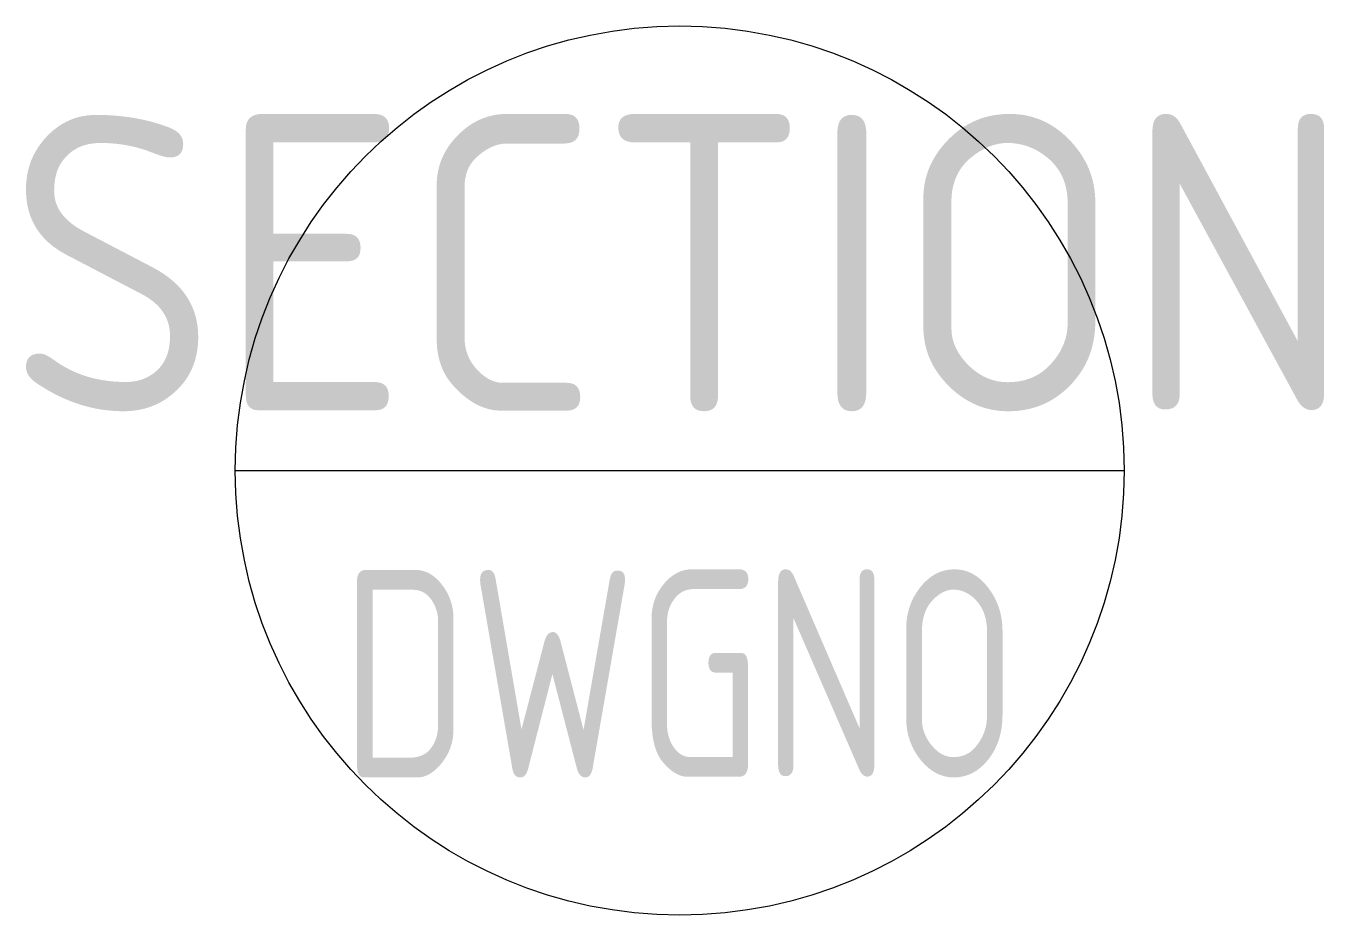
# Model space of a CAD drawing. Extents: x 1703.8 to 1725.7, y 4606.2 to 4621.2.
import ezdxf
from ezdxf.enums import TextEntityAlignment as Align

# ---------------------------------------------------------------- set-up
doc = ezdxf.new("R2010")
doc.units = 0
doc.header["$LTSCALE"] = 12.5
doc.header["$MEASUREMENT"] = 0
doc.layers.add('Text', color=2, linetype='CONTINUOUS')
doc.styles.add('ISO', font='isocp.shx')

msp = doc.modelspace()

# ---------------------------------------------------------------- linework, layer by layer
at = {"layer": 'Text', "color": 1, "linetype": 'Continuous'}
msp.add_line((1707.322, 4613.675), (1722.322, 4613.675), dxfattribs=at)
msp.add_circle((1714.822, 4613.675), 7.5, dxfattribs=at)

# ---------------------------------------------------------------- texts
at = {"layer": 'Text', "color": 1, "style": 'ISO'}
msp.add_attdef('SECTION', text='A', height=5, dxfattribs=at).set_placement((1714.822, 4614.675), align=Align.CENTER)
at = {"layer": 'Text', "color": 2, "style": 'ISO', "width": 0.8}
msp.add_attdef('DWGNO', text='', height=3.5, dxfattribs=at).set_placement((1714.822, 4608.497), align=Align.CENTER)

doc.saveas('drawing.dxf')
